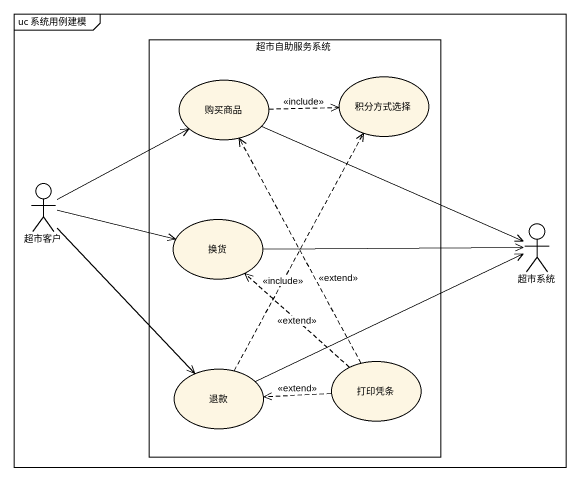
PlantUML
@startuml
mainframe uc 系统用例建模
rectangle 超市自助服务系统 {
  usecase 购买商品
  usecase 积分方式选择
  usecase 换货
  usecase 退款
  usecase 打印凭条
}
actor 超市客户
actor 超市系统
购买商品 .right.> 积分方式选择 : <<include>>
购买商品 -right-> 超市系统
超市客户 -up-> 购买商品
超市客户 -right-> 换货
超市客户 --> 退款
换货 -right-> 超市系统
退款 .up.> 积分方式选择 : <<include>>
退款 -right-> 超市系统
打印凭条 .up.> 购买商品 : <<extend>>
打印凭条 .up.> 换货 : <<extend>>
打印凭条 .left.> 退款 : <<extend>>
@enduml
